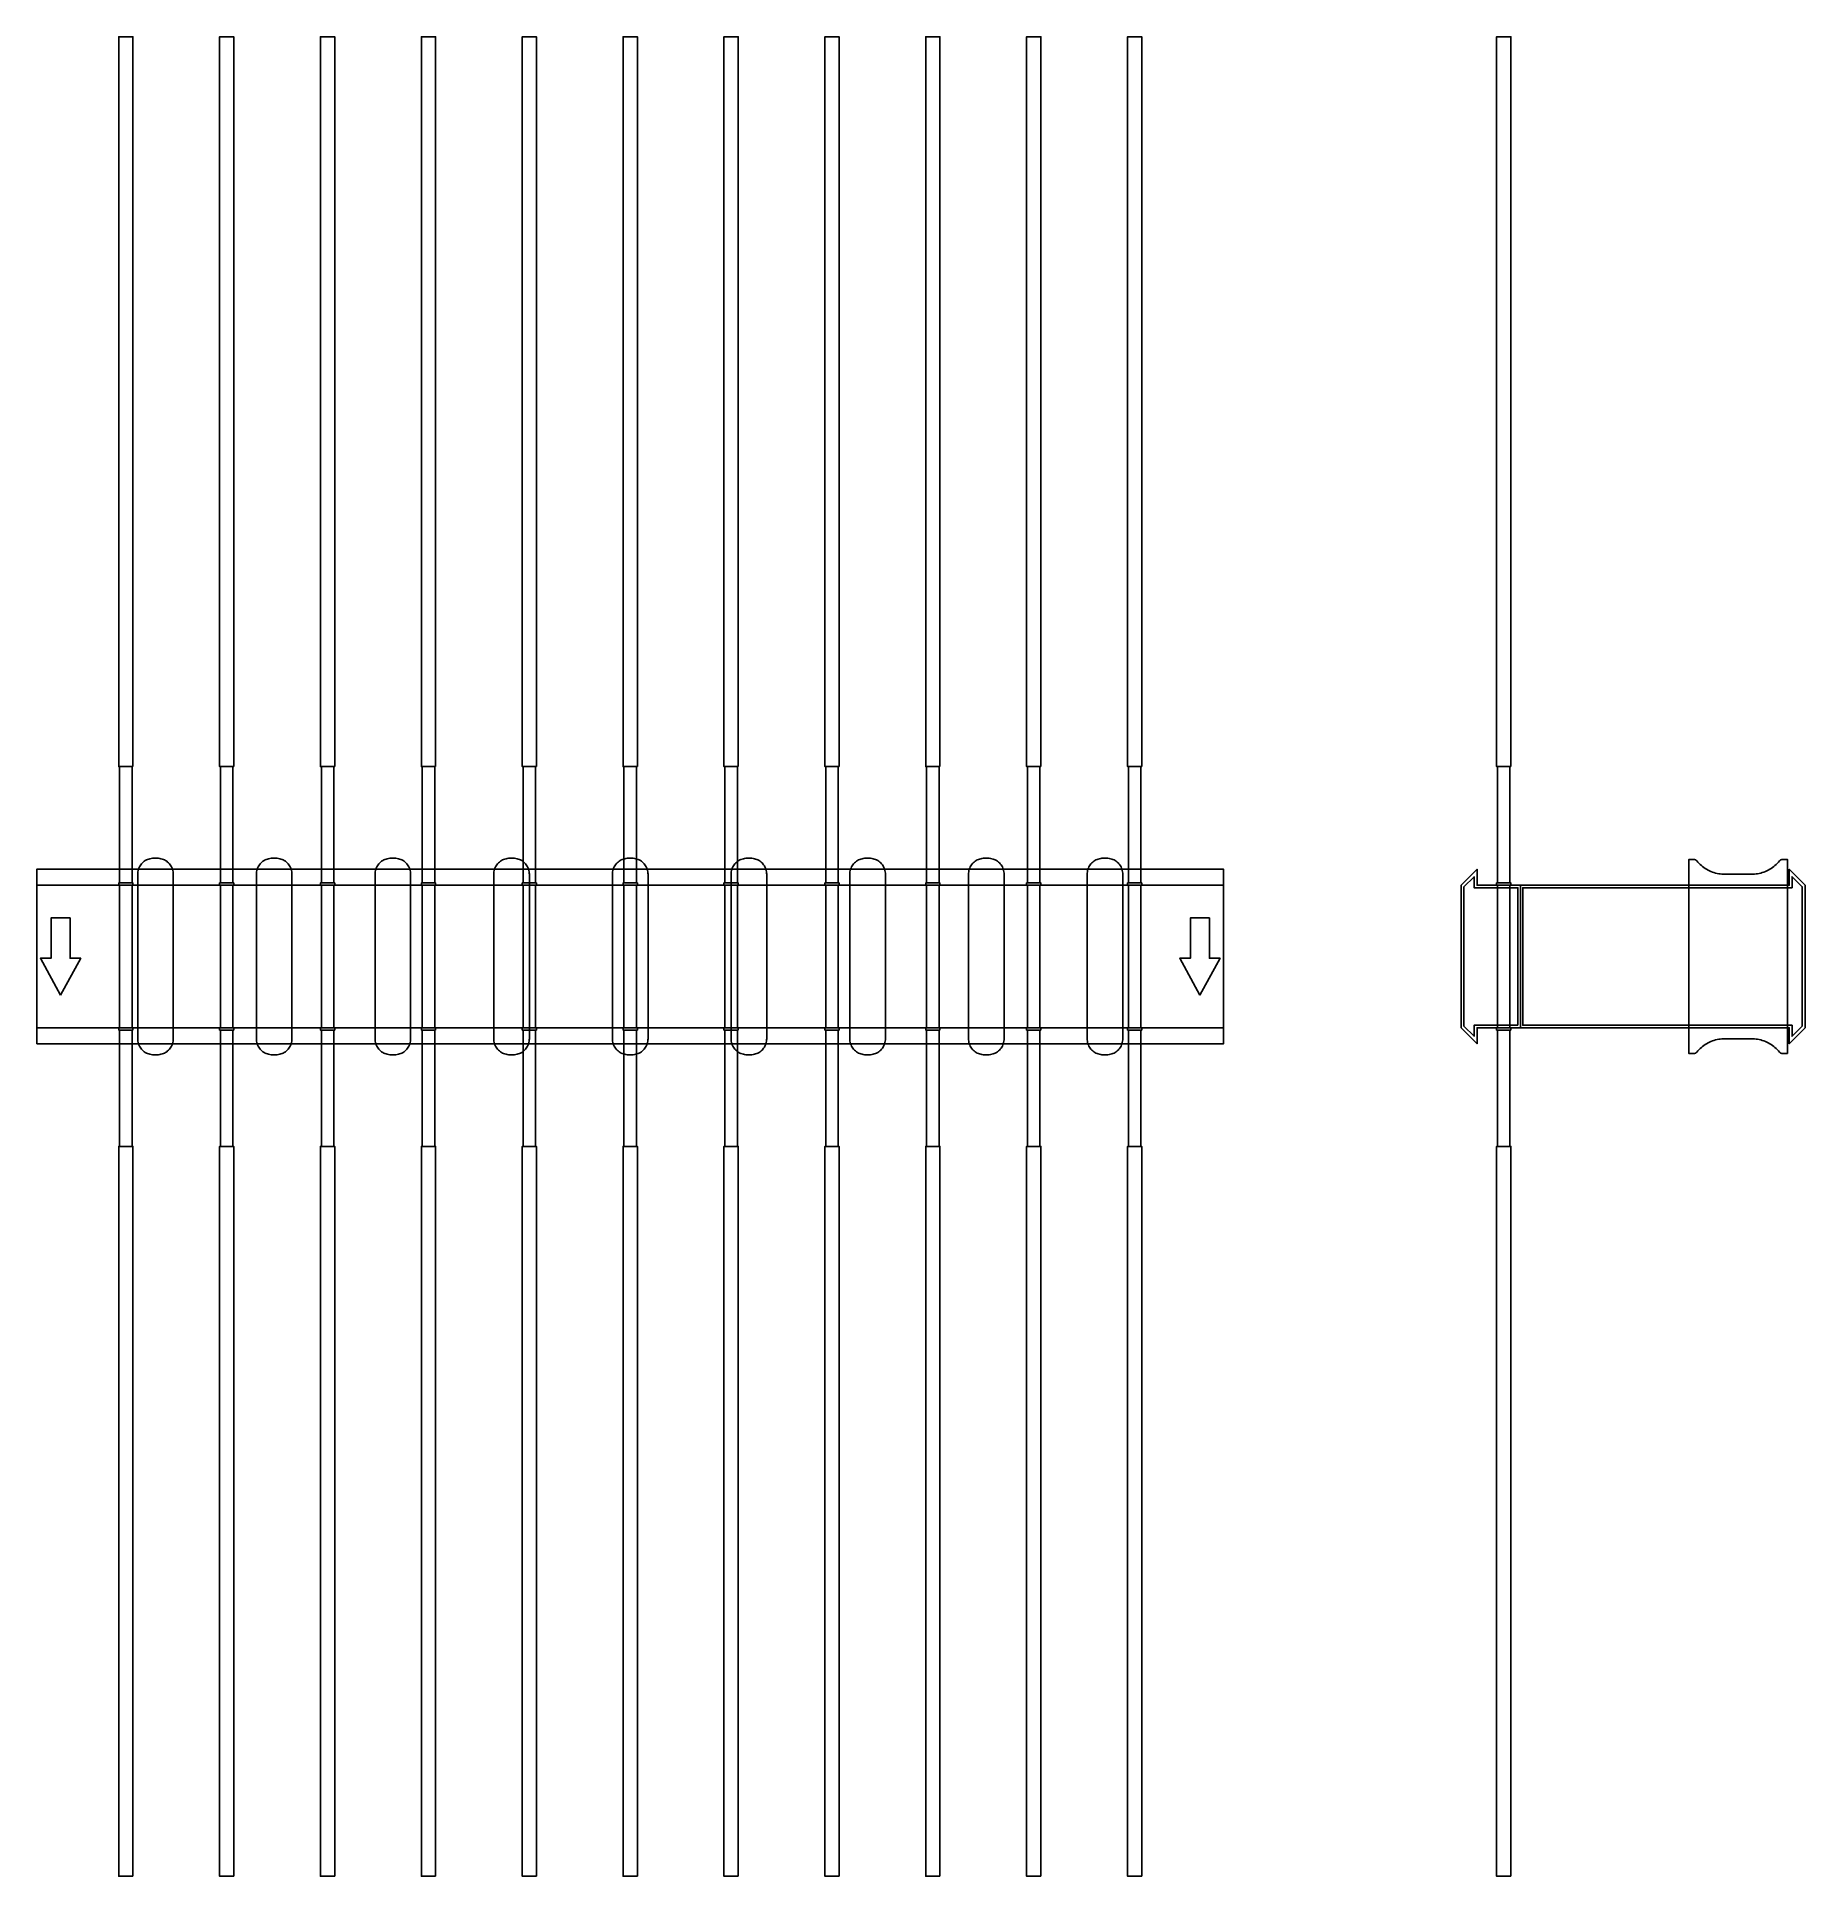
# Model space of a CAD drawing. Extents: x 0 to 1490, y -775 to 775.
import ezdxf

# ---------------------------------------------------------------- set-up
doc = ezdxf.new("R2010")
doc.units = 0
doc.layers.add('Halfen', color=7, linetype='CONTINUOUS')

msp = doc.modelspace()

# ---------------------------------------------------------------- linework, layer by layer
at = {"layer": 'Halfen', "color": 7}
for points in [[(81, 160), (81, 775), (69, 775), (69, 160)], [(166, 160), (166, 775), (154, 775), (154, 160)], [(251, 160), (251, 775), (239, 775), (239, 160)], [(336, 160), (336, 775), (324, 775), (324, 160)], [(421, 160), (421, 775), (409, 775), (409, 160)], [(506, 160), (506, 775), (494, 775), (494, 160)], [(591, 160), (591, 775), (579, 775), (579, 160)], [(676, 160), (676, 775), (664, 775), (664, 160)], [(761, 160), (761, 775), (749, 775), (749, 160)], [(846, 160), (846, 775), (834, 775), (834, 160)], [(931, 160), (931, 775), (919, 775), (919, 160)], [(1242, 160), (1242, 775), (1230, 775), (1230, 160)], [(80.25, 62), (80.25, 160), (69.75, 160), (69.75, 62)], [(165.25, 62), (165.25, 160), (154.75, 160), (154.75, 62)], [(250.25, 62), (250.25, 160), (239.75, 160), (239.75, 62)], [(335.25, 62), (335.25, 160), (324.75, 160), (324.75, 62)], [(420.25, 62), (420.25, 160), (409.75, 160), (409.75, 62)], [(505.25, 62), (505.25, 160), (494.75, 160), (494.75, 62)], [(590.25, 62), (590.25, 160), (579.75, 160), (579.75, 62)], [(675.25, 62), (675.25, 160), (664.75, 160), (664.75, 62)], [(760.25, 62), (760.25, 160), (749.75, 160), (749.75, 62)], [(845.25, 62), (845.25, 160), (834.75, 160), (834.75, 62)], [(930.25, 62), (930.25, 160), (919.75, 160), (919.75, 62)], [(1241.25, 62), (1241.25, 160), (1230.75, 160), (1230.75, 62)], [(115, -69.3), (115, -56.8), (115, 69.3), (114.958, 70.359), (114.834, 71.412), (114.627, 72.452), (114.339, 73.472), (113.972, 74.466), (113.529, 75.429), (113.011, 76.354), (112.422, 77.235), (111.765, 78.068), (111.046, 78.846), (110.268, 79.565), (109.435, 80.222), (108.554, 80.811), (107.629, 81.329), (106.666, 81.772), (105.672, 82.139), (104.652, 82.427), (103.612, 82.634), (102.559, 82.758), (101.5, 82.8), (98.5, 82.8), (97.441, 82.758), (96.388, 82.634), (95.348, 82.427), (94.328, 82.139), (93.334, 81.772), (92.371, 81.329), (91.446, 80.811), (90.565, 80.222), (89.732, 79.565), (88.954, 78.846), (88.235, 78.068), (87.578, 77.235), (86.989, 76.354), (86.471, 75.429), (86.028, 74.466), (85.661, 73.472), (85.373, 72.452), (85.166, 71.412), (85.042, 70.359), (85, 69.3), (85, -56.8), (85, -69.3), (85.042, -70.359), (85.166, -71.412), (85.373, -72.452), (85.661, -73.472), (86.028, -74.466), (86.471, -75.429), (86.989, -76.354), (87.578, -77.235), (88.235, -78.068), (88.954, -78.846), (89.732, -79.565), (90.565, -80.222), (91.446, -80.811), (92.371, -81.329), (93.334, -81.772), (94.328, -82.139), (95.348, -82.427), (96.388, -82.634), (97.441, -82.758), (98.5, -82.8), (101.5, -82.8), (102.559, -82.758), (103.612, -82.634), (104.652, -82.427), (105.672, -82.139), (106.666, -81.772), (107.629, -81.329), (108.554, -80.811), (109.435, -80.222), (110.268, -79.565), (111.046, -78.846), (111.765, -78.068), (112.422, -77.235), (113.011, -76.354), (113.529, -75.429), (113.972, -74.466), (114.339, -73.472), (114.627, -72.452), (114.834, -71.412), (114.958, -70.359), (115, -69.3)], [(215, -69.3), (215, -56.8), (215, 69.3), (214.958, 70.359), (214.834, 71.412), (214.627, 72.452), (214.339, 73.472), (213.972, 74.466), (213.529, 75.429), (213.011, 76.354), (212.422, 77.235), (211.765, 78.068), (211.046, 78.846), (210.268, 79.565), (209.435, 80.222), (208.554, 80.811), (207.629, 81.329), (206.666, 81.772), (205.672, 82.139), (204.652, 82.427), (203.612, 82.634), (202.559, 82.758), (201.5, 82.8), (198.5, 82.8), (197.441, 82.758), (196.388, 82.634), (195.348, 82.427), (194.328, 82.139), (193.334, 81.772), (192.371, 81.329), (191.446, 80.811), (190.565, 80.222), (189.732, 79.565), (188.954, 78.846), (188.235, 78.068), (187.578, 77.235), (186.989, 76.354), (186.471, 75.429), (186.028, 74.466), (185.661, 73.472), (185.373, 72.452), (185.166, 71.412), (185.042, 70.359), (185, 69.3), (185, -56.8), (185, -69.3), (185.042, -70.359), (185.166, -71.412), (185.373, -72.452), (185.661, -73.472), (186.028, -74.466), (186.471, -75.429), (186.989, -76.354), (187.578, -77.235), (188.235, -78.068), (188.954, -78.846), (189.732, -79.565), (190.565, -80.222), (191.446, -80.811), (192.371, -81.329), (193.334, -81.772), (194.328, -82.139), (195.348, -82.427), (196.388, -82.634), (197.441, -82.758), (198.5, -82.8), (201.5, -82.8), (202.559, -82.758), (203.612, -82.634), (204.652, -82.427), (205.672, -82.139), (206.666, -81.772), (207.629, -81.329), (208.554, -80.811), (209.435, -80.222), (210.268, -79.565), (211.046, -78.846), (211.765, -78.068), (212.422, -77.235), (213.011, -76.354), (213.529, -75.429), (213.972, -74.466), (214.339, -73.472), (214.627, -72.452), (214.834, -71.412), (214.958, -70.359), (215, -69.3)], [(315, -69.3), (315, -56.8), (315, 69.3), (314.958, 70.359), (314.834, 71.412), (314.627, 72.452), (314.339, 73.472), (313.972, 74.466), (313.529, 75.429), (313.011, 76.354), (312.422, 77.235), (311.765, 78.068), (311.046, 78.846), (310.268, 79.565), (309.435, 80.222), (308.554, 80.811), (307.629, 81.329), (306.666, 81.772), (305.672, 82.139), (304.652, 82.427), (303.612, 82.634), (302.559, 82.758), (301.5, 82.8), (298.5, 82.8), (297.441, 82.758), (296.388, 82.634), (295.348, 82.427), (294.328, 82.139), (293.334, 81.772), (292.371, 81.329), (291.446, 80.811), (290.565, 80.222), (289.732, 79.565), (288.954, 78.846), (288.235, 78.068), (287.578, 77.235), (286.989, 76.354), (286.471, 75.429), (286.028, 74.466), (285.661, 73.472), (285.373, 72.452), (285.166, 71.412), (285.042, 70.359), (285, 69.3), (285, -56.8), (285, -69.3), (285.042, -70.359), (285.166, -71.412), (285.373, -72.452), (285.661, -73.472), (286.028, -74.466), (286.471, -75.429), (286.989, -76.354), (287.578, -77.235), (288.235, -78.068), (288.954, -78.846), (289.732, -79.565), (290.565, -80.222), (291.446, -80.811), (292.371, -81.329), (293.334, -81.772), (294.328, -82.139), (295.348, -82.427), (296.388, -82.634), (297.441, -82.758), (298.5, -82.8), (301.5, -82.8), (302.559, -82.758), (303.612, -82.634), (304.652, -82.427), (305.672, -82.139), (306.666, -81.772), (307.629, -81.329), (308.554, -80.811), (309.435, -80.222), (310.268, -79.565), (311.046, -78.846), (311.765, -78.068), (312.422, -77.235), (313.011, -76.354), (313.529, -75.429), (313.972, -74.466), (314.339, -73.472), (314.627, -72.452), (314.834, -71.412), (314.958, -70.359), (315, -69.3)], [(415, -69.3), (415, -56.8), (415, 69.3), (414.958, 70.359), (414.834, 71.412), (414.627, 72.452), (414.339, 73.472), (413.972, 74.466), (413.529, 75.429), (413.011, 76.354), (412.422, 77.235), (411.765, 78.068), (411.046, 78.846), (410.268, 79.565), (409.435, 80.222), (408.554, 80.811), (407.629, 81.329), (406.666, 81.772), (405.672, 82.139), (404.652, 82.427), (403.612, 82.634), (402.559, 82.758), (401.5, 82.8), (398.5, 82.8), (397.441, 82.758), (396.388, 82.634), (395.348, 82.427), (394.328, 82.139), (393.334, 81.772), (392.371, 81.329), (391.446, 80.811), (390.565, 80.222), (389.732, 79.565), (388.954, 78.846), (388.235, 78.068), (387.578, 77.235), (386.989, 76.354), (386.471, 75.429), (386.028, 74.466), (385.661, 73.472), (385.373, 72.452), (385.166, 71.412), (385.042, 70.359), (385, 69.3), (385, -56.8), (385, -69.3), (385.042, -70.359), (385.166, -71.412), (385.373, -72.452), (385.661, -73.472), (386.028, -74.466), (386.471, -75.429), (386.989, -76.354), (387.578, -77.235), (388.235, -78.068), (388.954, -78.846), (389.732, -79.565), (390.565, -80.222), (391.446, -80.811), (392.371, -81.329), (393.334, -81.772), (394.328, -82.139), (395.348, -82.427), (396.388, -82.634), (397.441, -82.758), (398.5, -82.8), (401.5, -82.8), (402.559, -82.758), (403.612, -82.634), (404.652, -82.427), (405.672, -82.139), (406.666, -81.772), (407.629, -81.329), (408.554, -80.811), (409.435, -80.222), (410.268, -79.565), (411.046, -78.846), (411.765, -78.068), (412.422, -77.235), (413.011, -76.354), (413.529, -75.429), (413.972, -74.466), (414.339, -73.472), (414.627, -72.452), (414.834, -71.412), (414.958, -70.359), (415, -69.3)], [(515, -69.3), (515, -56.8), (515, 69.3), (514.958, 70.359), (514.834, 71.412), (514.627, 72.452), (514.339, 73.472), (513.972, 74.466), (513.529, 75.429), (513.011, 76.354), (512.422, 77.235), (511.765, 78.068), (511.046, 78.846), (510.268, 79.565), (509.435, 80.222), (508.554, 80.811), (507.629, 81.329), (506.666, 81.772), (505.672, 82.139), (504.652, 82.427), (503.612, 82.634), (502.559, 82.758), (501.5, 82.8), (498.5, 82.8), (497.441, 82.758), (496.388, 82.634), (495.348, 82.427), (494.328, 82.139), (493.334, 81.772), (492.371, 81.329), (491.446, 80.811), (490.565, 80.222), (489.732, 79.565), (488.954, 78.846), (488.235, 78.068), (487.578, 77.235), (486.989, 76.354), (486.471, 75.429), (486.028, 74.466), (485.661, 73.472), (485.373, 72.452), (485.166, 71.412), (485.042, 70.359), (485, 69.3), (485, -56.8), (485, -69.3), (485.042, -70.359), (485.166, -71.412), (485.373, -72.452), (485.661, -73.472), (486.028, -74.466), (486.471, -75.429), (486.989, -76.354), (487.578, -77.235), (488.235, -78.068), (488.954, -78.846), (489.732, -79.565), (490.565, -80.222), (491.446, -80.811), (492.371, -81.329), (493.334, -81.772), (494.328, -82.139), (495.348, -82.427), (496.388, -82.634), (497.441, -82.758), (498.5, -82.8), (501.5, -82.8), (502.559, -82.758), (503.612, -82.634), (504.652, -82.427), (505.672, -82.139), (506.666, -81.772), (507.629, -81.329), (508.554, -80.811), (509.435, -80.222), (510.268, -79.565), (511.046, -78.846), (511.765, -78.068), (512.422, -77.235), (513.011, -76.354), (513.529, -75.429), (513.972, -74.466), (514.339, -73.472), (514.627, -72.452), (514.834, -71.412), (514.958, -70.359), (515, -69.3)], [(615, -69.3), (615, -56.8), (615, 69.3), (614.958, 70.359), (614.834, 71.412), (614.627, 72.452), (614.339, 73.472), (613.972, 74.466), (613.529, 75.429), (613.011, 76.354), (612.422, 77.235), (611.765, 78.068), (611.046, 78.846), (610.268, 79.565), (609.435, 80.222), (608.554, 80.811), (607.629, 81.329), (606.666, 81.772), (605.672, 82.139), (604.652, 82.427), (603.612, 82.634), (602.559, 82.758), (601.5, 82.8), (598.5, 82.8), (597.441, 82.758), (596.388, 82.634), (595.348, 82.427), (594.328, 82.139), (593.334, 81.772), (592.371, 81.329), (591.446, 80.811), (590.565, 80.222), (589.732, 79.565), (588.954, 78.846), (588.235, 78.068), (587.578, 77.235), (586.989, 76.354), (586.471, 75.429), (586.028, 74.466), (585.661, 73.472), (585.373, 72.452), (585.166, 71.412), (585.042, 70.359), (585, 69.3), (585, -56.8), (585, -69.3), (585.042, -70.359), (585.166, -71.412), (585.373, -72.452), (585.661, -73.472), (586.028, -74.466), (586.471, -75.429), (586.989, -76.354), (587.578, -77.235), (588.235, -78.068), (588.954, -78.846), (589.732, -79.565), (590.565, -80.222), (591.446, -80.811), (592.371, -81.329), (593.334, -81.772), (594.328, -82.139), (595.348, -82.427), (596.388, -82.634), (597.441, -82.758), (598.5, -82.8), (601.5, -82.8), (602.559, -82.758), (603.612, -82.634), (604.652, -82.427), (605.672, -82.139), (606.666, -81.772), (607.629, -81.329), (608.554, -80.811), (609.435, -80.222), (610.268, -79.565), (611.046, -78.846), (611.765, -78.068), (612.422, -77.235), (613.011, -76.354), (613.529, -75.429), (613.972, -74.466), (614.339, -73.472), (614.627, -72.452), (614.834, -71.412), (614.958, -70.359), (615, -69.3)], [(715, -69.3), (715, -56.8), (715, 69.3), (714.958, 70.359), (714.834, 71.412), (714.627, 72.452), (714.339, 73.472), (713.972, 74.466), (713.529, 75.429), (713.011, 76.354), (712.422, 77.235), (711.765, 78.068), (711.046, 78.846), (710.268, 79.565), (709.435, 80.222), (708.554, 80.811), (707.629, 81.329), (706.666, 81.772), (705.672, 82.139), (704.652, 82.427), (703.612, 82.634), (702.559, 82.758), (701.5, 82.8), (698.5, 82.8), (697.441, 82.758), (696.388, 82.634), (695.348, 82.427), (694.328, 82.139), (693.334, 81.772), (692.371, 81.329), (691.446, 80.811), (690.565, 80.222), (689.732, 79.565), (688.954, 78.846), (688.235, 78.068), (687.578, 77.235), (686.989, 76.354), (686.471, 75.429), (686.028, 74.466), (685.661, 73.472), (685.373, 72.452), (685.166, 71.412), (685.042, 70.359), (685, 69.3), (685, -56.8), (685, -69.3), (685.042, -70.359), (685.166, -71.412), (685.373, -72.452), (685.661, -73.472), (686.028, -74.466), (686.471, -75.429), (686.989, -76.354), (687.578, -77.235), (688.235, -78.068), (688.954, -78.846), (689.732, -79.565), (690.565, -80.222), (691.446, -80.811), (692.371, -81.329), (693.334, -81.772), (694.328, -82.139), (695.348, -82.427), (696.388, -82.634), (697.441, -82.758), (698.5, -82.8), (701.5, -82.8), (702.559, -82.758), (703.612, -82.634), (704.652, -82.427), (705.672, -82.139), (706.666, -81.772), (707.629, -81.329), (708.554, -80.811), (709.435, -80.222), (710.268, -79.565), (711.046, -78.846), (711.765, -78.068), (712.422, -77.235), (713.011, -76.354), (713.529, -75.429), (713.972, -74.466), (714.339, -73.472), (714.627, -72.452), (714.834, -71.412), (714.958, -70.359), (715, -69.3)], [(815, -69.3), (815, -56.8), (815, 69.3), (814.958, 70.359), (814.834, 71.412), (814.627, 72.452), (814.339, 73.472), (813.972, 74.466), (813.529, 75.429), (813.011, 76.354), (812.422, 77.235), (811.765, 78.068), (811.046, 78.846), (810.268, 79.565), (809.435, 80.222), (808.554, 80.811), (807.629, 81.329), (806.666, 81.772), (805.672, 82.139), (804.652, 82.427), (803.612, 82.634), (802.559, 82.758), (801.5, 82.8), (798.5, 82.8), (797.441, 82.758), (796.388, 82.634), (795.348, 82.427), (794.328, 82.139), (793.334, 81.772), (792.371, 81.329), (791.446, 80.811), (790.565, 80.222), (789.732, 79.565), (788.954, 78.846), (788.235, 78.068), (787.578, 77.235), (786.989, 76.354), (786.471, 75.429), (786.028, 74.466), (785.661, 73.472), (785.373, 72.452), (785.166, 71.412), (785.042, 70.359), (785, 69.3), (785, -56.8), (785, -69.3), (785.042, -70.359), (785.166, -71.412), (785.373, -72.452), (785.661, -73.472), (786.028, -74.466), (786.471, -75.429), (786.989, -76.354), (787.578, -77.235), (788.235, -78.068), (788.954, -78.846), (789.732, -79.565), (790.565, -80.222), (791.446, -80.811), (792.371, -81.329), (793.334, -81.772), (794.328, -82.139), (795.348, -82.427), (796.388, -82.634), (797.441, -82.758), (798.5, -82.8), (801.5, -82.8), (802.559, -82.758), (803.612, -82.634), (804.652, -82.427), (805.672, -82.139), (806.666, -81.772), (807.629, -81.329), (808.554, -80.811), (809.435, -80.222), (810.268, -79.565), (811.046, -78.846), (811.765, -78.068), (812.422, -77.235), (813.011, -76.354), (813.529, -75.429), (813.972, -74.466), (814.339, -73.472), (814.627, -72.452), (814.834, -71.412), (814.958, -70.359), (815, -69.3)], [(915, -69.3), (915, -56.8), (915, 69.3), (914.958, 70.359), (914.834, 71.412), (914.627, 72.452), (914.339, 73.472), (913.972, 74.466), (913.529, 75.429), (913.011, 76.354), (912.422, 77.235), (911.765, 78.068), (911.046, 78.846), (910.268, 79.565), (909.435, 80.222), (908.554, 80.811), (907.629, 81.329), (906.666, 81.772), (905.672, 82.139), (904.652, 82.427), (903.612, 82.634), (902.559, 82.758), (901.5, 82.8), (898.5, 82.8), (897.441, 82.758), (896.388, 82.634), (895.348, 82.427), (894.328, 82.139), (893.334, 81.772), (892.371, 81.329), (891.446, 80.811), (890.565, 80.222), (889.732, 79.565), (888.954, 78.846), (888.235, 78.068), (887.578, 77.235), (886.989, 76.354), (886.471, 75.429), (886.028, 74.466), (885.661, 73.472), (885.373, 72.452), (885.166, 71.412), (885.042, 70.359), (885, 69.3), (885, -56.8), (885, -69.3), (885.042, -70.359), (885.166, -71.412), (885.373, -72.452), (885.661, -73.472), (886.028, -74.466), (886.471, -75.429), (886.989, -76.354), (887.578, -77.235), (888.235, -78.068), (888.954, -78.846), (889.732, -79.565), (890.565, -80.222), (891.446, -80.811), (892.371, -81.329), (893.334, -81.772), (894.328, -82.139), (895.348, -82.427), (896.388, -82.634), (897.441, -82.758), (898.5, -82.8), (901.5, -82.8), (902.559, -82.758), (903.612, -82.634), (904.652, -82.427), (905.672, -82.139), (906.666, -81.772), (907.629, -81.329), (908.554, -80.811), (909.435, -80.222), (910.268, -79.565), (911.046, -78.846), (911.765, -78.068), (912.422, -77.235), (913.011, -76.354), (913.529, -75.429), (913.972, -74.466), (914.339, -73.472), (914.627, -72.452), (914.834, -71.412), (914.958, -70.359), (915, -69.3)], [(1475, -81.8), (1475, 81.8), (1471, 81.8), (1470.846, 81.797), (1470.691, 81.786), (1470.538, 81.769), (1470.385, 81.746), (1470.234, 81.715), (1470.084, 81.678), (1469.936, 81.634), (1469.789, 81.584), (1469.646, 81.527), (1469.505, 81.464), (1469.366, 81.395), (1469.231, 81.32), (1469.1, 81.239), (1468.972, 81.153), (1468.848, 81.06), (1468.728, 80.963), (1468.613, 80.86), (1468.502, 80.752), (1468.397, 80.639), (1468.296, 80.522), (1467.41, 79.491), (1466.479, 78.5), (1465.505, 77.551), (1464.491, 76.646), (1463.437, 75.787), (1462.347, 74.975), (1461.222, 74.211), (1460.064, 73.499), (1458.876, 72.838), (1457.66, 72.23), (1456.418, 71.676), (1455.153, 71.178), (1453.867, 70.736), (1452.563, 70.351), (1451.243, 70.024), (1449.911, 69.756), (1448.567, 69.547), (1447.216, 69.397), (1445.859, 69.307), (1444.5, 69.277), (1422.5, 69.277), (1421.141, 69.307), (1419.784, 69.397), (1418.433, 69.547), (1417.089, 69.756), (1415.757, 70.024), (1414.437, 70.351), (1413.133, 70.736), (1411.847, 71.178), (1410.582, 71.676), (1409.34, 72.23), (1408.124, 72.838), (1406.936, 73.499), (1405.778, 74.211), (1404.653, 74.975), (1403.563, 75.787), (1402.509, 76.646), (1401.495, 77.551), (1400.521, 78.5), (1399.59, 79.491), (1398.704, 80.522), (1398.603, 80.639), (1398.498, 80.752), (1398.387, 80.86), (1398.272, 80.963), (1398.152, 81.06), (1398.028, 81.153), (1397.9, 81.239), (1397.769, 81.32), (1397.634, 81.395), (1397.495, 81.464), (1397.354, 81.527), (1397.211, 81.584), (1397.064, 81.634), (1396.916, 81.678), (1396.766, 81.715), (1396.615, 81.746), (1396.462, 81.769), (1396.309, 81.786), (1396.154, 81.797), (1396, 81.8), (1392, 81.8), (1392, -81.8), (1396, -81.8), (1396.154, -81.797), (1396.309, -81.786), (1396.462, -81.769), (1396.615, -81.746), (1396.766, -81.715), (1396.916, -81.678), (1397.064, -81.634), (1397.211, -81.584), (1397.354, -81.527), (1397.495, -81.464), (1397.634, -81.395), (1397.769, -81.32), (1397.9, -81.239), (1398.028, -81.153), (1398.152, -81.06), (1398.272, -80.963), (1398.387, -80.86), (1398.498, -80.752), (1398.603, -80.639), (1398.704, -80.522), (1399.59, -79.491), (1400.521, -78.5), (1401.495, -77.551), (1402.509, -76.646), (1403.563, -75.787), (1404.653, -74.975), (1405.778, -74.211), (1406.936, -73.499), (1408.124, -72.838), (1409.34, -72.23), (1410.582, -71.676), (1411.847, -71.178), (1413.133, -70.736), (1414.437, -70.351), (1415.757, -70.024), (1417.089, -69.756), (1418.433, -69.547), (1419.784, -69.397), (1421.141, -69.307), (1422.5, -69.277), (1444.5, -69.277), (1445.859, -69.307), (1447.216, -69.397), (1448.567, -69.547), (1449.911, -69.756), (1451.243, -70.024), (1452.563, -70.351), (1453.867, -70.736), (1455.153, -71.178), (1456.418, -71.676), (1457.66, -72.23), (1458.876, -72.838), (1460.064, -73.499), (1461.222, -74.211), (1462.347, -74.975), (1463.437, -75.787), (1464.491, -76.646), (1465.505, -77.551), (1466.479, -78.5), (1467.41, -79.491), (1468.296, -80.522), (1468.397, -80.639), (1468.502, -80.752), (1468.613, -80.86), (1468.728, -80.963), (1468.848, -81.06), (1468.972, -81.153), (1469.1, -81.239), (1469.231, -81.32), (1469.366, -81.395), (1469.505, -81.464), (1469.646, -81.527), (1469.789, -81.584), (1469.936, -81.634), (1470.084, -81.678), (1470.234, -81.715), (1470.385, -81.746), (1470.538, -81.769), (1470.691, -81.786), (1470.846, -81.797), (1471, -81.8)], [(0, -73.5), (1000, -73.5), (1000, 73.5), (0, 73.5)], [(81, 60), (81, 62), (69, 62), (69, 60)], [(166, 60), (166, 62), (154, 62), (154, 60)], [(251, 60), (251, 62), (239, 62), (239, 60)], [(336, 60), (336, 62), (324, 62), (324, 60)], [(421, 60), (421, 62), (409, 62), (409, 60)], [(506, 60), (506, 62), (494, 62), (494, 60)], [(591, 60), (591, 62), (579, 62), (579, 60)], [(676, 60), (676, 62), (664, 62), (664, 60)], [(761, 60), (761, 62), (749, 62), (749, 60)], [(846, 60), (846, 62), (834, 62), (834, 60)], [(931, 60), (931, 62), (919, 62), (919, 60)], [(1250, -60), (1250, 60), (1213.5, 60), (1213.5, 73.5), (1200, 60), (1200, -60), (1213.5, -73.5), (1213.5, -60)], [(1248, -58), (1248, 58), (1211, 58), (1211, 67.25), (1202.5, 58.75), (1202.5, -58.75), (1211, -67.25), (1211, -58)], [(1242, 60), (1242, 62), (1230, 62), (1230, 60)], [(1490, -60), (1490, 60), (1476.5, 73.5), (1476.5, 60), (1250, 60), (1250, -60), (1476.5, -60), (1476.5, -73.5)], [(1487.5, -58.75), (1487.5, 58.75), (1479, 67.25), (1479, 58), (1252, 58), (1252, -58), (1479, -58), (1479, -67.25)], [(0, -60), (1000, -60), (1000, 60), (0, 60)], [(80.25, -60), (80.25, 60), (69.75, 60), (69.75, -60)], [(165.25, -60), (165.25, 60), (154.75, 60), (154.75, -60)], [(250.25, -60), (250.25, 60), (239.75, 60), (239.75, -60)], [(335.25, -60), (335.25, 60), (324.75, 60), (324.75, -60)], [(420.25, -60), (420.25, 60), (409.75, 60), (409.75, -60)], [(505.25, -60), (505.25, 60), (494.75, 60), (494.75, -60)], [(590.25, -60), (590.25, 60), (579.75, 60), (579.75, -60)], [(675.25, -60), (675.25, 60), (664.75, 60), (664.75, -60)], [(760.25, -60), (760.25, 60), (749.75, 60), (749.75, -60)], [(845.25, -60), (845.25, 60), (834.75, 60), (834.75, -60)], [(930.25, -60), (930.25, 60), (919.75, 60), (919.75, -60)], [(1241.25, -60), (1241.25, 60), (1230.75, 60), (1230.75, -60)], [(20, -32.5), (37, -1.5), (28, -1.5), (28, 32.5), (12, 32.5), (12, -1.5), (3, -1.5)], [(980, -32.5), (997, -1.5), (988, -1.5), (988, 32.5), (972, 32.5), (972, -1.5), (963, -1.5)], [(81, -62), (81, -60), (69, -60), (69, -62)], [(80.25, -160), (80.25, -62), (69.75, -62), (69.75, -160)], [(166, -62), (166, -60), (154, -60), (154, -62)], [(165.25, -160), (165.25, -62), (154.75, -62), (154.75, -160)], [(251, -62), (251, -60), (239, -60), (239, -62)], [(250.25, -160), (250.25, -62), (239.75, -62), (239.75, -160)], [(336, -62), (336, -60), (324, -60), (324, -62)], [(335.25, -160), (335.25, -62), (324.75, -62), (324.75, -160)], [(421, -62), (421, -60), (409, -60), (409, -62)], [(420.25, -160), (420.25, -62), (409.75, -62), (409.75, -160)], [(506, -62), (506, -60), (494, -60), (494, -62)], [(505.25, -160), (505.25, -62), (494.75, -62), (494.75, -160)], [(591, -62), (591, -60), (579, -60), (579, -62)], [(590.25, -160), (590.25, -62), (579.75, -62), (579.75, -160)], [(676, -62), (676, -60), (664, -60), (664, -62)], [(675.25, -160), (675.25, -62), (664.75, -62), (664.75, -160)], [(761, -62), (761, -60), (749, -60), (749, -62)], [(760.25, -160), (760.25, -62), (749.75, -62), (749.75, -160)], [(846, -62), (846, -60), (834, -60), (834, -62)], [(845.25, -160), (845.25, -62), (834.75, -62), (834.75, -160)], [(931, -62), (931, -60), (919, -60), (919, -62)], [(930.25, -160), (930.25, -62), (919.75, -62), (919.75, -160)], [(1242, -62), (1242, -60), (1230, -60), (1230, -62)], [(1241.25, -160), (1241.25, -62), (1230.75, -62), (1230.75, -160)], [(81, -775), (81, -160), (69, -160), (69, -775)], [(166, -775), (166, -160), (154, -160), (154, -775)], [(251, -775), (251, -160), (239, -160), (239, -775)], [(336, -775), (336, -160), (324, -160), (324, -775)], [(421, -775), (421, -160), (409, -160), (409, -775)], [(506, -775), (506, -160), (494, -160), (494, -775)], [(591, -775), (591, -160), (579, -160), (579, -775)], [(676, -775), (676, -160), (664, -160), (664, -775)], [(761, -775), (761, -160), (749, -160), (749, -775)], [(846, -775), (846, -160), (834, -160), (834, -775)], [(931, -775), (931, -160), (919, -160), (919, -775)], [(1242, -775), (1242, -160), (1230, -160), (1230, -775)]]:
    msp.add_lwpolyline(points, close=True, dxfattribs=at)

doc.saveas('drawing.dxf')
